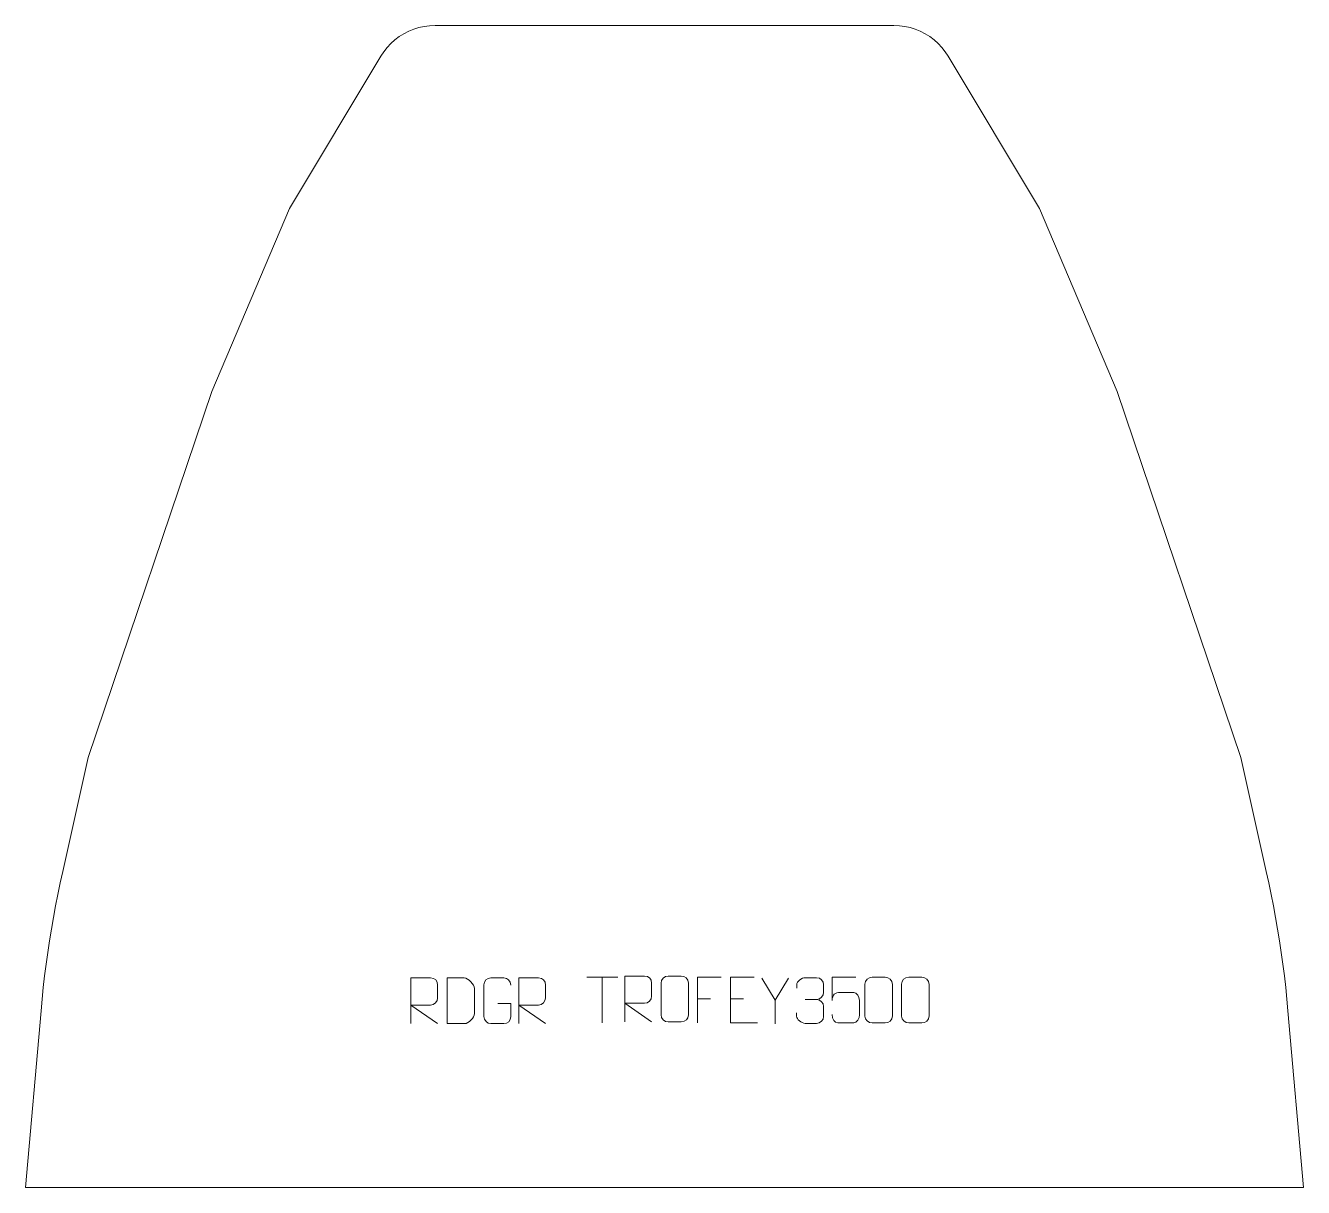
# Model space of a CAD drawing. Header units: millimetres. Extents: x -343 to 356, y 954 to 1589.
import ezdxf

# ---------------------------------------------------------------- set-up
doc = ezdxf.new("R2010")
doc.units = ezdxf.units.MM
doc.header["$MEASUREMENT"] = 0
doc.layers.add('layer 1', color=7, linetype='Continuous')

msp = doc.modelspace()

# ---------------------------------------------------------------- linework, layer by layer
at = {"layer": 'layer 1', "color": 242, "lineweight": 9}
msp.add_open_spline([(-119.0186, 1589.3243), (-119.0186, 1589.3243), (131.8191, 1589.3243), (131.8191, 1589.3243), (131.8191, 1589.3243), (131.8191, 1589.3243), (134.7847, 1589.1963), (134.7847, 1589.1963), (134.7847, 1589.1963), (134.7847, 1589.1963), (137.7302, 1588.8156), (137.7302, 1588.8156), (137.7302, 1588.8156), (137.7302, 1588.8156), (140.6301, 1588.1839), (140.6301, 1588.1839), (140.6301, 1588.1839), (140.6301, 1588.1839), (143.4647, 1587.3049), (143.4647, 1587.3049), (143.4647, 1587.3049), (143.4647, 1587.3049), (146.2159, 1586.1855), (146.2159, 1586.1855), (146.2159, 1586.1855), (146.2159, 1586.1855), (148.8583, 1584.8337), (148.8583, 1584.8337), (148.8583, 1584.8337), (148.8583, 1584.8337), (151.3775, 1583.2626), (151.3775, 1583.2626), (151.3775, 1583.2626), (151.3775, 1583.2626), (153.7516, 1581.4806), (153.7516, 1581.4806), (153.7516, 1581.4806), (153.7516, 1581.4806), (155.9633, 1579.5009), (155.9633, 1579.5009), (155.9633, 1579.5009), (155.9633, 1579.5009), (157.9979, 1577.3398), (157.9979, 1577.3398), (157.9979, 1577.3398), (157.9979, 1577.3398), (159.8392, 1575.0104), (159.8392, 1575.0104), (159.8392, 1575.0104), (159.8392, 1575.0104), (161.4746, 1572.5342), (161.4746, 1572.5342), (161.4746, 1572.5342), (161.4746, 1572.5342), (211.3996, 1489.3231), (211.3996, 1489.3231), (211.3996, 1489.3231), (211.3996, 1489.3231), (253.8999, 1389.3239), (253.8999, 1389.3239), (253.8999, 1389.3239), (253.8999, 1389.3239), (321.4007, 1189.3235), (321.4007, 1189.3235), (321.4007, 1189.3235), (321.4007, 1189.3235), (335.4115, 1127.052), (335.4115, 1127.052), (335.4115, 1127.052), (335.4115, 1127.052), (336.7893, 1120.7652), (336.7893, 1120.7652), (336.7893, 1120.7652), (336.7893, 1120.7652), (338.0955, 1114.4652), (338.0955, 1114.4652), (338.0955, 1114.4652), (338.0955, 1114.4652), (339.3326, 1108.1489), (339.3326, 1108.1489), (339.3326, 1108.1489), (339.3326, 1108.1489), (340.499, 1101.8195), (340.499, 1101.8195), (340.499, 1101.8195), (340.499, 1101.8195), (341.5943, 1095.4792), (341.5943, 1095.4792), (341.5943, 1095.4792), (341.5943, 1095.4792), (342.6204, 1089.1252), (342.6204, 1089.1252), (342.6204, 1089.1252), (342.6204, 1089.1252), (343.574, 1082.7609), (343.574, 1082.7609), (343.574, 1082.7609), (343.574, 1082.7609), (344.4564, 1076.3858), (344.4564, 1076.3858), (344.4564, 1076.3858), (344.4564, 1076.3858), (345.2662, 1070.0024), (345.2662, 1070.0024), (345.2662, 1070.0024), (345.2662, 1070.0024), (346.0069, 1063.6087), (346.0069, 1063.6087), (346.0069, 1063.6087), (346.0069, 1063.6087), (346.6749, 1057.2081), (346.6749, 1057.2081), (346.6749, 1057.2081), (346.6749, 1057.2081), (347.2699, 1050.8005), (347.2699, 1050.8005), (347.2699, 1050.8005), (347.2699, 1050.8005), (355.7125, 954.3242), (355.7125, 954.3242), (355.7125, 954.3242), (355.7125, 954.3242), (-342.9124, 954.3242), (-342.9124, 954.3242), (-342.9124, 954.3242), (-342.9124, 954.3242), (-334.4699, 1050.8005), (-334.4699, 1050.8005), (-334.4699, 1050.8005), (-334.4699, 1050.8005), (-333.8724, 1057.2081), (-333.8724, 1057.2081), (-333.8724, 1057.2081), (-333.8724, 1057.2081), (-333.2049, 1063.6087), (-333.2049, 1063.6087), (-333.2049, 1063.6087), (-333.2049, 1063.6087), (-332.4657, 1070.0024), (-332.4657, 1070.0024), (-332.4657, 1070.0024), (-332.4657, 1070.0024), (-331.6544, 1076.3858), (-331.6544, 1076.3858), (-331.6544, 1076.3858), (-331.6544, 1076.3858), (-330.772, 1082.7609), (-330.772, 1082.7609), (-330.772, 1082.7609), (-330.772, 1082.7609), (-329.8184, 1089.1252), (-329.8184, 1089.1252), (-329.8184, 1089.1252), (-329.8184, 1089.1252), (-328.7937, 1095.4792), (-328.7937, 1095.4792), (-328.7937, 1095.4792), (-328.7937, 1095.4792), (-327.6985, 1101.8195), (-327.6985, 1101.8195), (-327.6985, 1101.8195), (-327.6985, 1101.8195), (-326.5325, 1108.1489), (-326.5325, 1108.1489), (-326.5325, 1108.1489), (-326.5325, 1108.1489), (-325.295, 1114.4652), (-325.295, 1114.4652), (-325.295, 1114.4652), (-325.295, 1114.4652), (-323.9888, 1120.7652), (-323.9888, 1120.7652), (-323.9888, 1120.7652), (-323.9888, 1120.7652), (-322.6095, 1127.052), (-322.6095, 1127.052), (-322.6095, 1127.052), (-322.6095, 1127.052), (-308.6002, 1189.3235), (-308.6002, 1189.3235), (-308.6002, 1189.3235), (-308.6002, 1189.3235), (-241.0993, 1389.3239), (-241.0993, 1389.3239), (-241.0993, 1389.3239), (-241.0993, 1389.3239), (-198.5991, 1489.3231), (-198.5991, 1489.3231), (-198.5991, 1489.3231), (-198.5991, 1489.3231), (-148.674, 1572.5342), (-148.674, 1572.5342), (-148.674, 1572.5342), (-148.674, 1572.5342), (-147.0387, 1575.0104), (-147.0387, 1575.0104), (-147.0387, 1575.0104), (-147.0387, 1575.0104), (-145.1959, 1577.3398), (-145.1959, 1577.3398), (-145.1959, 1577.3398), (-145.1959, 1577.3398), (-143.1627, 1579.5009), (-143.1627, 1579.5009), (-143.1627, 1579.5009), (-143.1627, 1579.5009), (-140.9496, 1581.4806), (-140.9496, 1581.4806), (-140.9496, 1581.4806), (-140.9496, 1581.4806), (-138.5755, 1583.2626), (-138.5755, 1583.2626), (-138.5755, 1583.2626), (-138.5755, 1583.2626), (-136.0578, 1584.8337), (-136.0578, 1584.8337), (-136.0578, 1584.8337), (-136.0578, 1584.8337), (-133.4139, 1586.1855), (-133.4139, 1586.1855), (-133.4139, 1586.1855), (-133.4139, 1586.1855), (-130.6642, 1587.3049), (-130.6642, 1587.3049), (-130.6642, 1587.3049), (-130.6642, 1587.3049), (-127.8295, 1588.1839), (-127.8295, 1588.1839), (-127.8295, 1588.1839), (-127.8295, 1588.1839), (-124.9277, 1588.8156), (-124.9277, 1588.8156), (-124.9277, 1588.8156), (-124.9277, 1588.8156), (-121.9847, 1589.1963), (-121.9847, 1589.1963), (-121.9847, 1589.1963), (-121.9847, 1589.1963), (-119.0186, 1589.3243), (-119.0186, 1589.3243)], degree=3, knots=[0, 0, 0, 0, 0.01639344, 0.01639344, 0.01639344, 0.01639344, 0.03278689, 0.03278689, 0.03278689, 0.03278689, 0.04918033, 0.04918033, 0.04918033, 0.04918033, 0.06557377, 0.06557377, 0.06557377, 0.06557377, 0.08196721, 0.08196721, 0.08196721, 0.08196721, 0.09836066, 0.09836066, 0.09836066, 0.09836066, 0.1147541, 0.1147541, 0.1147541, 0.1147541, 0.13114754, 0.13114754, 0.13114754, 0.13114754, 0.14754098, 0.14754098, 0.14754098, 0.14754098, 0.16393443, 0.16393443, 0.16393443, 0.16393443, 0.18032787, 0.18032787, 0.18032787, 0.18032787, 0.19672131, 0.19672131, 0.19672131, 0.19672131, 0.21311475, 0.21311475, 0.21311475, 0.21311475, 0.2295082, 0.2295082, 0.2295082, 0.2295082, 0.24590164, 0.24590164, 0.24590164, 0.24590164, 0.26229508, 0.26229508, 0.26229508, 0.26229508, 0.27868852, 0.27868852, 0.27868852, 0.27868852, 0.29508197, 0.29508197, 0.29508197, 0.29508197, 0.31147541, 0.31147541, 0.31147541, 0.31147541, 0.32786885, 0.32786885, 0.32786885, 0.32786885, 0.3442623, 0.3442623, 0.3442623, 0.3442623, 0.36065574, 0.36065574, 0.36065574, 0.36065574, 0.37704918, 0.37704918, 0.37704918, 0.37704918, 0.39344262, 0.39344262, 0.39344262, 0.39344262, 0.40983607, 0.40983607, 0.40983607, 0.40983607, 0.42622951, 0.42622951, 0.42622951, 0.42622951, 0.44262295, 0.44262295, 0.44262295, 0.44262295, 0.45901639, 0.45901639, 0.45901639, 0.45901639, 0.47540984, 0.47540984, 0.47540984, 0.47540984, 0.49180328, 0.49180328, 0.49180328, 0.49180328, 0.50819672, 0.50819672, 0.50819672, 0.50819672, 0.52459016, 0.52459016, 0.52459016, 0.52459016, 0.54098361, 0.54098361, 0.54098361, 0.54098361, 0.55737705, 0.55737705, 0.55737705, 0.55737705, 0.57377049, 0.57377049, 0.57377049, 0.57377049, 0.59016393, 0.59016393, 0.59016393, 0.59016393, 0.60655738, 0.60655738, 0.60655738, 0.60655738, 0.62295082, 0.62295082, 0.62295082, 0.62295082, 0.63934426, 0.63934426, 0.63934426, 0.63934426, 0.6557377, 0.6557377, 0.6557377, 0.6557377, 0.67213115, 0.67213115, 0.67213115, 0.67213115, 0.68852459, 0.68852459, 0.68852459, 0.68852459, 0.70491803, 0.70491803, 0.70491803, 0.70491803, 0.72131148, 0.72131148, 0.72131148, 0.72131148, 0.73770492, 0.73770492, 0.73770492, 0.73770492, 0.75409836, 0.75409836, 0.75409836, 0.75409836, 0.7704918, 0.7704918, 0.7704918, 0.7704918, 0.78688525, 0.78688525, 0.78688525, 0.78688525, 0.80327869, 0.80327869, 0.80327869, 0.80327869, 0.81967213, 0.81967213, 0.81967213, 0.81967213, 0.83606557, 0.83606557, 0.83606557, 0.83606557, 0.85245902, 0.85245902, 0.85245902, 0.85245902, 0.86885246, 0.86885246, 0.86885246, 0.86885246, 0.8852459, 0.8852459, 0.8852459, 0.8852459, 0.90163934, 0.90163934, 0.90163934, 0.90163934, 0.91803279, 0.91803279, 0.91803279, 0.91803279, 0.93442623, 0.93442623, 0.93442623, 0.93442623, 0.95081967, 0.95081967, 0.95081967, 0.95081967, 0.96721311, 0.96721311, 0.96721311, 0.96721311, 1, 1, 1, 1], dxfattribs=at)
at = {"layer": 'layer 1', "color": 250, "lineweight": 9}
for points in [[(-36.1173, 1069.2404), (-36.1173, 1069.2404), (-19.1301, 1069.2404), (-19.1301, 1069.2404)], [(-27.6235, 1044.3104), (-27.6235, 1044.3104), (-27.6235, 1069.2639), (-27.6235, 1069.2639)], [(66.8933, 1056.7382), (66.8933, 1056.7382), (59.5724, 1068.6369), (59.5724, 1068.6369)], [(24.4604, 1057.3353), (24.4604, 1057.3353), (31.6285, 1057.3353), (31.6285, 1057.3353)], [(42.4604, 1057.3353), (42.4604, 1057.3353), (49.6285, 1057.3353), (49.6285, 1057.3353)], [(83.3665, 1057.0107), (83.3665, 1057.0107), (89.5629, 1057.0107), (89.5629, 1057.0107)]]:
    msp.add_open_spline(points, degree=3, dxfattribs=at)
for points, knots in [([(-15.2877, 1044.8586), (-15.2877, 1044.8586), (-15.2877, 1069.8121), (-15.2877, 1069.8121), (-15.2877, 1069.8121), (-11.6929, 1069.8121), (-8.0974, 1069.8121), (-4.5022, 1069.8121), (-4.5022, 1069.8121), (-2.1769, 1069.7744), (-0.6196, 1068.2844), (-0.6237, 1065.918), (-0.6237, 1065.918), (-0.6241, 1063.8825), (-0.6241, 1060.8231), (-0.6237, 1058.7871), (-0.6237, 1058.7871), (-0.6302, 1056.9116), (-2.4425, 1054.9698), (-4.452, 1054.9507), (-4.452, 1054.9507), (-4.452, 1054.9507), (-15.2877, 1054.9507), (-15.2877, 1054.9507), (-15.2877, 1054.9507), (-15.2877, 1054.9507), (-0.633, 1044.8586), (-0.633, 1044.8586)], [0, 0, 0, 0, 0.125, 0.125, 0.125, 0.125, 0.25, 0.25, 0.25, 0.25, 0.375, 0.375, 0.375, 0.375, 0.5, 0.5, 0.5, 0.5, 0.625, 0.625, 0.625, 0.625, 0.75, 0.75, 0.75, 0.75, 1, 1, 1, 1]), ([(8.4628, 1069.8377), (10.8295, 1069.8377), (13.1966, 1069.8377), (15.5637, 1069.8377), (15.5637, 1069.8377), (17.5447, 1069.8733), (19.5712, 1068.3786), (19.5983, 1065.9359), (19.5983, 1065.9359), (19.5979, 1060.1771), (19.5979, 1054.4178), (19.5983, 1048.6582), (19.5983, 1048.6582), (19.4561, 1046.33), (17.7493, 1044.8474), (15.5637, 1044.8365), (15.5637, 1044.8365), (13.1907, 1044.8369), (10.8177, 1044.8369), (8.4451, 1044.8365), (8.4451, 1044.8365), (6.4862, 1044.7309), (4.4793, 1046.6193), (4.4907, 1048.6408), (4.4907, 1048.6408), (4.491, 1054.4229), (4.491, 1060.2045), (4.4907, 1065.9858), (4.4907, 1065.9858), (4.495, 1068.1284), (6.2725, 1069.8512), (8.4628, 1069.8377)], [0, 0, 0, 0, 0.11111111, 0.11111111, 0.11111111, 0.11111111, 0.22222222, 0.22222222, 0.22222222, 0.22222222, 0.33333333, 0.33333333, 0.33333333, 0.33333333, 0.44444444, 0.44444444, 0.44444444, 0.44444444, 0.55555556, 0.55555556, 0.55555556, 0.55555556, 0.66666667, 0.66666667, 0.66666667, 0.66666667, 0.77777778, 0.77777778, 0.77777778, 0.77777778, 1, 1, 1, 1]), ([(37.3344, 1069.215), (37.3344, 1069.215), (24.4604, 1069.215), (24.4604, 1069.215), (24.4604, 1069.215), (24.4604, 1069.215), (24.4604, 1044.2614), (24.4604, 1044.2614)], [0, 0, 0, 0, 0.33333333, 0.33333333, 0.33333333, 0.33333333, 1, 1, 1, 1]), ([(55.3343, 1069.215), (55.3343, 1069.215), (42.4604, 1069.215), (42.4604, 1069.215), (42.4604, 1069.215), (42.4604, 1069.215), (42.4604, 1044.2614), (42.4604, 1044.2614), (42.4604, 1044.2614), (42.4604, 1044.2614), (57.3262, 1044.2614), (57.3262, 1044.2614)], [0, 0, 0, 0, 0.25, 0.25, 0.25, 0.25, 0.5, 0.5, 0.5, 0.5, 1, 1, 1, 1]), ([(78.6568, 1063.2559), (78.6568, 1063.2559), (78.6568, 1065.1131), (78.6568, 1065.1131), (78.6568, 1065.1131), (78.6425, 1066.855), (81.307, 1068.9731), (83.3661, 1068.9504), (83.3661, 1068.9504), (85.4302, 1068.9504), (87.4942, 1068.9504), (89.5579, 1068.9504), (89.5579, 1068.9504), (91.7524, 1068.9592), (93.3507, 1067.1124), (93.3951, 1065.2003), (93.3951, 1065.2003), (93.3947, 1063.7652), (93.3947, 1062.3301), (93.3951, 1060.8946), (93.3951, 1060.8946), (93.3465, 1059.2411), (91.7439, 1057.0111), (89.5456, 1057.0211), (89.5456, 1057.0211), (91.7493, 1057.0099), (93.3573, 1055.2067), (93.4113, 1053.1472), (93.4113, 1053.1472), (93.4109, 1051.3625), (93.4109, 1049.5778), (93.4113, 1047.7927), (93.4113, 1047.7927), (93.4214, 1045.7313), (91.3665, 1043.9682), (89.5456, 1043.9763), (89.5456, 1043.9763), (87.4803, 1043.9766), (85.4151, 1043.9766), (83.3495, 1043.9763), (83.3495, 1043.9763), (81.1809, 1043.9878), (78.6499, 1046.388), (78.6313, 1047.8498), (78.6313, 1047.8498), (78.6313, 1047.8498), (78.6313, 1049.7584), (78.6313, 1049.7584)], [0, 0, 0, 0, 0.07692308, 0.07692308, 0.07692308, 0.07692308, 0.15384615, 0.15384615, 0.15384615, 0.15384615, 0.23076923, 0.23076923, 0.23076923, 0.23076923, 0.30769231, 0.30769231, 0.30769231, 0.30769231, 0.38461538, 0.38461538, 0.38461538, 0.38461538, 0.46153846, 0.46153846, 0.46153846, 0.46153846, 0.53846154, 0.53846154, 0.53846154, 0.53846154, 0.61538462, 0.61538462, 0.61538462, 0.61538462, 0.69230769, 0.69230769, 0.69230769, 0.69230769, 0.76923077, 0.76923077, 0.76923077, 0.76923077, 0.84615385, 0.84615385, 0.84615385, 0.84615385, 1, 1, 1, 1]), ([(110.9158, 1069.1653), (110.9158, 1069.1653), (98.0641, 1069.1653), (98.0641, 1069.1653), (98.0641, 1069.1653), (98.0644, 1064.9347), (98.0644, 1060.7038), (98.0641, 1056.4726), (98.0641, 1056.4726), (98.0638, 1059.7827), (99.6948, 1060.8545), (102.5068, 1060.915), (102.5068, 1060.915), (104.9464, 1060.9153), (107.3859, 1060.9153), (109.8251, 1060.915), (109.8251, 1060.915), (111.4749, 1060.9218), (112.9498, 1058.5413), (112.9783, 1056.4726), (112.9783, 1056.4726), (112.978, 1053.8853), (112.978, 1051.2977), (112.9783, 1048.71), (112.9783, 1048.71), (113.0245, 1046.7506), (111.5251, 1044.3143), (109.8992, 1044.2558), (109.8992, 1044.2558), (107.9427, 1044.2561), (103.0477, 1044.2561), (101.0907, 1044.2558), (101.0907, 1044.2558), (99.2452, 1044.247), (98.1381, 1046.2118), (98.1173, 1048.7629)], [0, 0, 0, 0, 0.1, 0.1, 0.1, 0.1, 0.2, 0.2, 0.2, 0.2, 0.3, 0.3, 0.3, 0.3, 0.4, 0.4, 0.4, 0.4, 0.5, 0.5, 0.5, 0.5, 0.6, 0.6, 0.6, 0.6, 0.7, 0.7, 0.7, 0.7, 0.8, 0.8, 0.8, 0.8, 1, 1, 1, 1]), ([(119.941, 1069.2098), (122.3071, 1069.2098), (124.6736, 1069.2098), (127.0401, 1069.2098), (127.0401, 1069.2098), (129.0206, 1069.2454), (131.0466, 1067.7511), (131.0737, 1065.309), (131.0737, 1065.309), (131.0733, 1059.5516), (131.0733, 1053.7938), (131.0737, 1048.0356), (131.0737, 1048.0356), (130.9316, 1045.708), (129.2252, 1044.2257), (127.0401, 1044.2149), (127.0401, 1044.2149), (124.6677, 1044.2153), (122.2953, 1044.2153), (119.9233, 1044.2149), (119.9233, 1044.2149), (117.9648, 1044.1093), (115.9584, 1045.9972), (115.9698, 1048.0182), (115.9698, 1048.0182), (115.9702, 1053.7988), (115.9702, 1059.5791), (115.9698, 1065.3589), (115.9698, 1065.3589), (115.9741, 1067.5009), (117.7512, 1069.2234), (119.941, 1069.2098)], [0, 0, 0, 0, 0.11111111, 0.11111111, 0.11111111, 0.11111111, 0.22222222, 0.22222222, 0.22222222, 0.22222222, 0.33333333, 0.33333333, 0.33333333, 0.33333333, 0.44444444, 0.44444444, 0.44444444, 0.44444444, 0.55555556, 0.55555556, 0.55555556, 0.55555556, 0.66666667, 0.66666667, 0.66666667, 0.66666667, 0.77777778, 0.77777778, 0.77777778, 0.77777778, 1, 1, 1, 1]), ([(139.941, 1069.2098), (142.3071, 1069.2098), (144.6736, 1069.2098), (147.0401, 1069.2098), (147.0401, 1069.2098), (149.0206, 1069.2454), (151.0466, 1067.7511), (151.0737, 1065.309), (151.0737, 1065.309), (151.0733, 1059.5516), (151.0733, 1053.7938), (151.0737, 1048.0356), (151.0737, 1048.0356), (150.9316, 1045.708), (149.2252, 1044.2257), (147.0401, 1044.2149), (147.0401, 1044.2149), (144.6677, 1044.2153), (142.2953, 1044.2153), (139.9233, 1044.2149), (139.9233, 1044.2149), (137.9648, 1044.1093), (135.9584, 1045.9972), (135.9698, 1048.0182), (135.9698, 1048.0182), (135.9702, 1053.7988), (135.9702, 1059.5791), (135.9698, 1065.3589), (135.9698, 1065.3589), (135.9741, 1067.5009), (137.7512, 1069.2234), (139.941, 1069.2098)], [0, 0, 0, 0, 0.11111111, 0.11111111, 0.11111111, 0.11111111, 0.22222222, 0.22222222, 0.22222222, 0.22222222, 0.33333333, 0.33333333, 0.33333333, 0.33333333, 0.44444444, 0.44444444, 0.44444444, 0.44444444, 0.55555556, 0.55555556, 0.55555556, 0.55555556, 0.66666667, 0.66666667, 0.66666667, 0.66666667, 0.77777778, 0.77777778, 0.77777778, 0.77777778, 1, 1, 1, 1]), ([(-132.2877, 1043.8586), (-132.2877, 1043.8586), (-132.2877, 1068.8121), (-132.2877, 1068.8121), (-132.2877, 1068.8121), (-128.6929, 1068.8121), (-125.0974, 1068.8121), (-121.5022, 1068.8121), (-121.5022, 1068.8121), (-119.1769, 1068.7744), (-117.6196, 1067.2844), (-117.6237, 1064.918), (-117.6237, 1064.918), (-117.6241, 1062.8825), (-117.6241, 1059.8231), (-117.6237, 1057.7871), (-117.6237, 1057.7871), (-117.6302, 1055.9116), (-119.4425, 1053.9698), (-121.452, 1053.9507), (-121.452, 1053.9507), (-121.452, 1053.9507), (-132.2877, 1053.9507), (-132.2877, 1053.9507), (-132.2877, 1053.9507), (-132.2877, 1053.9507), (-117.633, 1043.8586), (-117.633, 1043.8586)], [0, 0, 0, 0, 0.125, 0.125, 0.125, 0.125, 0.25, 0.25, 0.25, 0.25, 0.375, 0.375, 0.375, 0.375, 0.5, 0.5, 0.5, 0.5, 0.625, 0.625, 0.625, 0.625, 0.75, 0.75, 0.75, 0.75, 1, 1, 1, 1]), ([(-112.3479, 1043.8867), (-110.0161, 1043.8871), (-105.0659, 1043.8631), (-102.7344, 1043.8628), (-102.7344, 1043.8628), (-100.8094, 1043.7574), (-97.4908, 1047.299), (-97.502, 1049.3163), (-97.502, 1049.3163), (-97.5024, 1055.0864), (-97.5024, 1057.2561), (-97.502, 1063.0254), (-97.502, 1063.0254), (-97.5063, 1065.1635), (-100.8808, 1068.8236), (-103.0332, 1068.8101), (-103.0332, 1068.8101), (-105.3589, 1068.8101), (-110.0832, 1068.8101), (-112.4093, 1068.8101), (-112.4093, 1068.8101), (-112.4089, 1063.0632), (-112.3476, 1049.634), (-112.3479, 1043.8867)], [0, 0, 0, 0, 0.14285714, 0.14285714, 0.14285714, 0.14285714, 0.28571429, 0.28571429, 0.28571429, 0.28571429, 0.42857143, 0.42857143, 0.42857143, 0.42857143, 0.57142857, 0.57142857, 0.57142857, 0.57142857, 0.71428571, 0.71428571, 0.71428571, 0.71428571, 1, 1, 1, 1]), ([(-84.7007, 1054.8443), (-84.7007, 1054.8443), (-77.5326, 1054.8443), (-77.5326, 1054.8443), (-77.5326, 1054.8443), (-77.5326, 1054.8443), (-77.5326, 1047.6762), (-77.5326, 1047.6762), (-77.5326, 1047.6762), (-77.6723, 1045.3528), (-79.3495, 1043.8732), (-81.4973, 1043.8624), (-81.4973, 1043.8624), (-83.8291, 1043.8628), (-86.1611, 1043.8628), (-88.4926, 1043.8624), (-88.4926, 1043.8624), (-90.4175, 1043.757), (-92.3897, 1045.6415), (-92.3785, 1047.6588), (-92.3785, 1047.6588), (-92.3781, 1053.4289), (-92.3781, 1059.1986), (-92.3785, 1064.9679), (-92.3785, 1064.9679), (-92.3743, 1067.106), (-90.6275, 1068.8252), (-88.4752, 1068.8118), (-88.4752, 1068.8118), (-86.1495, 1068.8118), (-83.8234, 1068.8118), (-81.4973, 1068.8118), (-81.4973, 1068.8118), (-79.5506, 1068.8472), (-77.5592, 1067.3557), (-77.5326, 1064.918)], [0, 0, 0, 0, 0.1, 0.1, 0.1, 0.1, 0.2, 0.2, 0.2, 0.2, 0.3, 0.3, 0.3, 0.3, 0.4, 0.4, 0.4, 0.4, 0.5, 0.5, 0.5, 0.5, 0.6, 0.6, 0.6, 0.6, 0.7, 0.7, 0.7, 0.7, 0.8, 0.8, 0.8, 0.8, 1, 1, 1, 1]), ([(-73.2877, 1043.8586), (-73.2877, 1043.8586), (-73.2877, 1068.8121), (-73.2877, 1068.8121), (-73.2877, 1068.8121), (-69.6929, 1068.8121), (-66.0974, 1068.8121), (-62.5022, 1068.8121), (-62.5022, 1068.8121), (-60.1769, 1068.7744), (-58.6196, 1067.2844), (-58.6237, 1064.918), (-58.6237, 1064.918), (-58.6241, 1062.8825), (-58.6241, 1059.8231), (-58.6237, 1057.7871), (-58.6237, 1057.7871), (-58.6302, 1055.9116), (-60.4425, 1053.9698), (-62.452, 1053.9507), (-62.452, 1053.9507), (-62.452, 1053.9507), (-73.2877, 1053.9507), (-73.2877, 1053.9507), (-73.2877, 1053.9507), (-73.2877, 1053.9507), (-58.633, 1043.8586), (-58.633, 1043.8586)], [0, 0, 0, 0, 0.125, 0.125, 0.125, 0.125, 0.25, 0.25, 0.25, 0.25, 0.375, 0.375, 0.375, 0.375, 0.5, 0.5, 0.5, 0.5, 0.625, 0.625, 0.625, 0.625, 0.75, 0.75, 0.75, 0.75, 1, 1, 1, 1]), ([(74.2157, 1068.6369), (74.2157, 1068.6369), (66.8933, 1056.7382), (66.8933, 1056.7382), (66.8933, 1056.7382), (66.8933, 1056.7382), (66.894, 1043.6833), (66.894, 1043.6833)], [0, 0, 0, 0, 0.33333333, 0.33333333, 0.33333333, 0.33333333, 1, 1, 1, 1])]:
    msp.add_open_spline(points, degree=3, knots=knots, dxfattribs=at)

doc.saveas('drawing.dxf')
